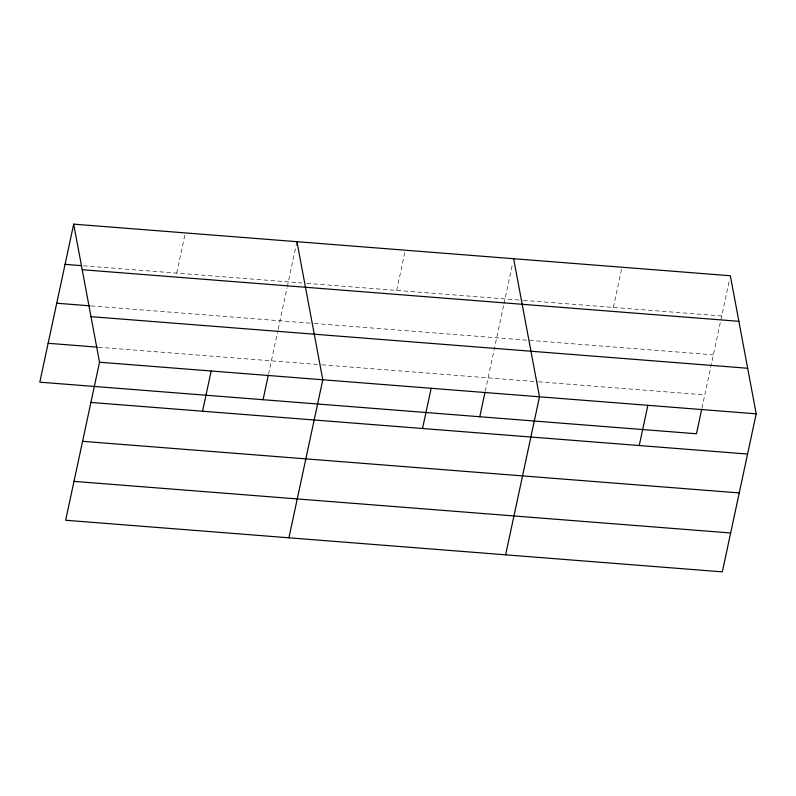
<?xml version="1.0" encoding="UTF-8"?>
<svg xmlns="http://www.w3.org/2000/svg" width="796" height="796" viewBox="0 0 796 796"><rect width="100%" height="100%" fill="white"/><g stroke="black" fill="none" stroke-linecap="round" stroke-linejoin="round"><path stroke-width="0.6" stroke-dasharray="3.98 2.98" d="M176.692 273.118L185.309 232.91M268.541 374.2L277.904 330.479M278.172 329.265L287.018 287.963M287.286 286.749L296.689 242.87M396.677 290.411L405.293 250.193M485.232 391.224L503.719 304.997M503.977 303.783L512.634 263.446M613.378 307.435L621.994 267.227M701.933 408.249L729.325 280.471M83.461 265.794L301.863 282.958M306.788 283.346L522.266 300.271M523.489 300.371L721.723 315.952M91.072 305.923L313.236 323.385M314.46 323.484L713.385 354.827M98.435 347.235L320.649 364.697M321.882 364.797L537.35 381.732M538.584 381.821L704.798 394.886"/><path stroke-width="1.19" d="M73.68 224.144L99.53 362.23L65.66 520.256L722.32 571.856L756.2 413.83L730.34 275.744L73.68 224.144L39.8 382.17L696.47 433.77L701.674 409.462M202.552 411.214L211.169 371.006M263.068 399.711L268.272 375.413M288.918 537.807L322.798 379.782L296.948 241.685M422.527 428.497L431.153 388.289M479.769 416.736L484.973 392.438M505.619 554.832L539.499 396.806L513.649 258.71M639.228 445.531L647.854 405.323M65.053 264.352L81.003 265.605M82.207 269.715L738.877 321.315M56.725 303.226L89.849 305.833M91.003 316.659L747.663 368.259M48.138 343.285L97.202 347.146M99.53 362.23L756.2 413.83M90.913 402.448L747.583 454.048M82.575 441.322L739.245 492.923M73.988 481.381L730.658 532.982"/></g></svg>
